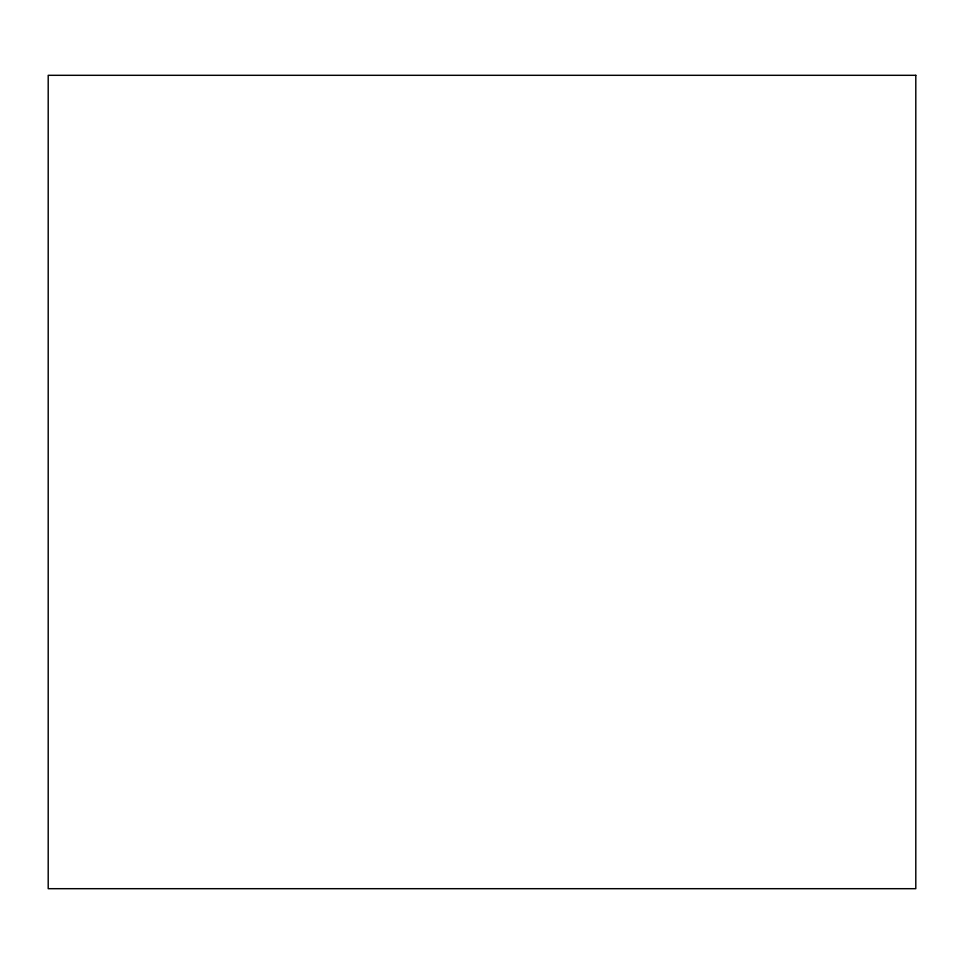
<?xml version="1.0" encoding="UTF-8"?>
<svg xmlns="http://www.w3.org/2000/svg" width="964" height="964" viewBox="0 0 964 964"><rect width="100%" height="100%" fill="white"/><g stroke="black" fill="none" stroke-linecap="round" stroke-linejoin="round"><path stroke-width="1.45" d="M915.8 75.312L48.2 75.312L48.2 888.688L915.8 888.688L915.8 75.312"/></g></svg>
